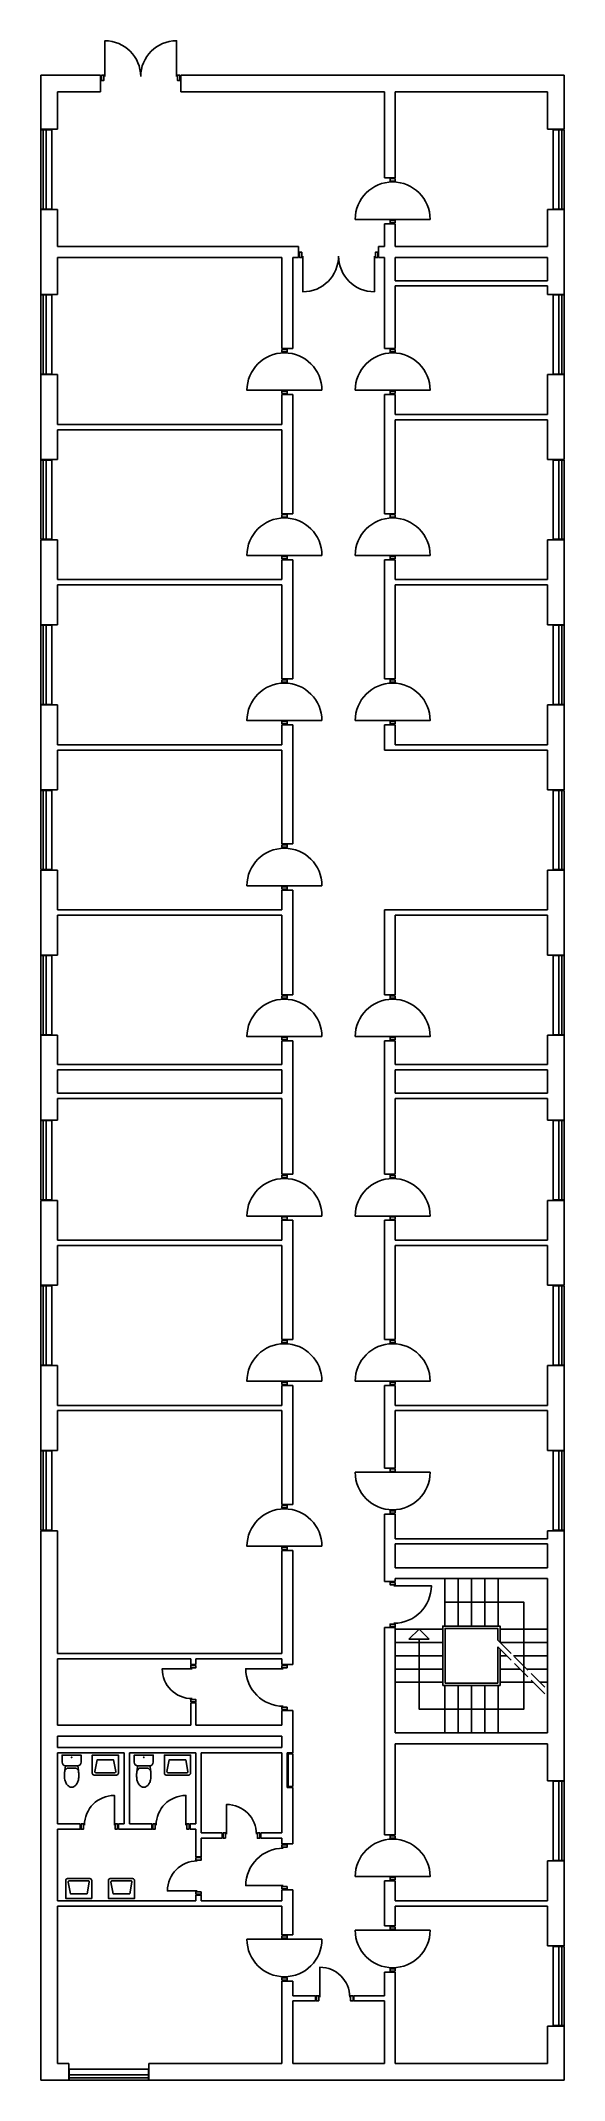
# Model space of a CAD drawing. Header units: millimetres. Extents: x -138862307 to -138851277, y 257723437 to 257766412.
import ezdxf

# ---------------------------------------------------------------- set-up
doc = ezdxf.new("R2010")
doc.units = ezdxf.units.MM
doc.header["$LTSCALE"] = 100
doc.linetypes.add('HIDDEN', pattern=[5, 4, -1])
for name, color, linetype in [('A21----', 7, 'Continuous'), ('A22--U-', 3, 'Continuous'), ('A24----', 1, 'Continuous'), ('A314-S-', 8, 'Continuous'), ('A321---', 1, 'Continuous'), ('A59----', 2, 'Continuous'), ('A89--Y-', 12, 'Continuous')]:
    doc.layers.add(name, color=color, linetype=linetype)

# ---------------------------------------------------------------- blocks, each defined once
blk = doc.blocks.new('V169')
for p, q in [((-10, 110), (-1680, 110)), ((-10, 50), (-1680, 50))]:
    blk.add_line(p, q)
blk.add_lwpolyline([(-9.999999999992724, 7.276e-12), (-10, 230), (-1680, 230), (-1680, -7.276e-12)], close=True)
blk = doc.blocks.new('D97H')
for points in [[(-950, 110), (-900, 110), (-900, 0), (-950, 0)], [(-20, 0), (-20, 110), (-70, 110), (-70, 0)]]:
    blk.add_lwpolyline(points, close=True)
blk.add_lwpolyline([(-90, 30), (-90, -760, -0.4142135623730951), (-880, 30)], format="xyb")
blk = doc.blocks.new('D81H')
for points in [[(-790, 0.0424046834014007), (-740, 0.0424046834014007), (-740, 110.0424046834014), (-790, 110.0424046834014)], [(-70, 110.0424046834014), (-20, 110.0424046834014), (-20, 0.0424046834014007), (-70, 0.0424046834014007)]]:
    blk.add_lwpolyline(points, close=True)
blk.add_lwpolyline([(-90, 28.39798818088457), (-90, -601.6020118191154, -0.4142135623730951), (-720, 28.39798818088457)], format="xyb")
blk = doc.blocks.new('D81V')
for points in [[(20, 110.0424046833941), (20, 0.0424046833941247), (70, 0.0424046833941247), (70, 110.0424046833941)], [(790, 0.0424046833941247), (740, 0.0424046833941247), (740, 110.0424046833941), (790, 110.0424046833941)]]:
    blk.add_lwpolyline(points, close=True)
blk.add_lwpolyline([(90, 28.39798818089184), (90, -601.6020118191082, 0.4142135623730951), (720, 28.39798818089184, 0.4142135623730951)], format="xyb")
blk = doc.blocks.new('D97V')
for points in [[(20, 0), (20, 110), (70, 110), (70, 0)], [(950, 0), (950, 110), (900, 110), (900, 0)]]:
    blk.add_lwpolyline(points, close=True)
blk.add_lwpolyline([(90, 30), (90, -760, 0.4142135623730951), (880, 30, 0.4142135623730951)], format="xyb")
blk = doc.blocks.new('D169D')
for points in [[(20, 110), (70, 110), (70, 0), (20, 0)], [(1670, 0), (1670, 110), (1620, 110), (1620, 0)]]:
    blk.add_lwpolyline(points, close=True)
for points in [[(844.9999999999982, 30, -0.4142135623730951), (89.99999999999454, -725.0000000000036), (89.99999999999454, 30)], [(844.9999999999964, 30, 0.4142135623730951), (1600, -725.0000000000036), (1600, 30)]]:
    blk.add_lwpolyline(points, format="xyb")
blk = doc.blocks.new('TOI')
blk.add_lwpolyline([(-200, -200, 0.4142135623730951), (-125, -275), (125, -275, 0.4142135623730951), (200, -200), (200, -50), (-200, -50)], format="xyb", close=True)
blk.add_lwpolyline([(-132.2446960051893, -274.6492758400746), (-141.9837119652075, -375.0000000091859, 0.0557223020200318), (-149.9999999974971, -446.7073538793193), (-150, -500, 0.067325895239371), (-137.8636622487393, -589.7227315415512, 0.0797058162322264), (-106.0660171779746, -659.4284078790515, 0.1071248465941432), (-53.87955436162883, -710.0635837497539, 0.1401255773500056), (0, -725.4658166501031, 0.1401255773500056), (53.87955436162883, -710.0635837497539, 0.107124846594143), (106.0660171779746, -659.4284078790515, 0.0797058162323701), (137.8636622487684, -589.7227315414348, 0.0673258952392976), (150, -500), (150, -446.7073538793193, 0.0557223020191417), (141.9837119679651, -375.00000001031), (132.2446959978188, -274.6492758227178)], format="xyb")
blk.add_lwpolyline([(141.9837119581352, -375), (94.29769421648234, -325), (-94.29769421202946, -325), (-141.9837119589502, -375)])
at = {"const_width": 19.75}
blk.add_lwpolyline([(-10.125, -96.95899457277847, 1), (10.125, -96.95899457277847, 1)], format="xyb", close=True, dxfattribs=at)
blk = doc.blocks.new('HV')
for points in [[(-235, -470, -0.4142135623730951), (-275, -430), (-275, -50), (275, -50), (275, -430, -0.4142135623730951), (235, -470)], [(-200.9562515292782, -420, -0.4689210488120354), (-220.6218916289799, -396.3582147963461), (-175, -150), (175, -150), (220.6218916289799, -396.3582147963461, -0.4689210488120356), (200.9562515292782, -420)]]:
    blk.add_lwpolyline(points, format="xyb", close=True)
blk = doc.blocks.new('PIL')
for p, q in [((0, 0), (-212.1320343559637, -212.1320343559637)), ((0, 7.276e-12), (212.1320343559637, -212.1320343559564)), ((-212.1320343559637, -212.1320343559637), (212.1320343559746, -212.1320343559637))]:
    blk.add_line(p, q)
blk = doc.blocks.new('D97HV')
blk.add_lwpolyline([(-90, 845.0000000000146), (-90, -734.9999999999854, -1), (-90, 845.0000000000146, -0.4142135623730951)], format="xyb")
for points in [[(-950.0000000000073, 1.45519e-11), (-950.0000000000073, 110.0000000000146), (-900.0000000000073, 110.0000000000146), (-900.0000000000073, 1.45519e-11)], [(-20.00000000000728, 1.45519e-11), (-20.00000000000728, 110.0000000000146), (-70.00000000000728, 110.0000000000146), (-70.00000000000728, 1.45519e-11)]]:
    blk.add_lwpolyline(points, close=True)
blk = doc.blocks.new('D97VH')
blk.add_lwpolyline([(90.00000000000182, 845.0000000000036), (90.00000000000182, -734.9999999999964, 1), (90.00000000000182, 845.0000000000036, 0.4142135623730951)], format="xyb")
for points in [[(20.00000000000182, 3.638e-12), (20.00000000000182, 110.0000000000036), (70.00000000000182, 110.0000000000036), (70.00000000000182, 3.638e-12)], [(950.0000000000018, 3.638e-12), (950.0000000000018, 110.0000000000036), (900.0000000000018, 110.0000000000036), (900.0000000000018, 3.638e-12)]]:
    blk.add_lwpolyline(points, close=True)

msp = doc.modelspace()

# ---------------------------------------------------------------- linework, layer by layer
at = {"layer": 'A21----'}
for p, q in [((-138862307.2756885, 257765686.7721266), (-138861047.2756885, 257765686.7721266)), ((-138862307.2756885, 257764546.7721266), (-138862307.2756885, 257765686.7721266)), ((-138861047.2756885, 257765686.7721266), (-138861047.2756885, 257765336.7721266)), ((-138859357.2756885, 257765686.7721266), (-138851277.2756885, 257765686.7721266)), ((-138859357.2756885, 257765686.7721266), (-138859357.2756885, 257765336.7721266)), ((-138851277.2756885, 257764546.7721266), (-138851277.2756885, 257765686.7721266)), ((-138861957.2756885, 257765336.7721266), (-138861047.2756885, 257765336.7721266)), ((-138861957.2756885, 257765336.7721266), (-138861957.2756885, 257764546.7721266)), ((-138859357.2756885, 257765336.7721266), (-138855067.2756885, 257765336.7721266)), ((-138854837.2756885, 257765336.7721266), (-138851627.2756885, 257765336.7721266)), ((-138851627.2756885, 257765336.7721266), (-138851627.2756885, 257764546.7721266)), ((-138861957.2756885, 257764546.7721266), (-138862307.2756885, 257764546.7721266)), ((-138851627.2756885, 257764546.7721266), (-138851277.2756885, 257764546.7721266)), ((-138861957.2756885, 257762856.7721266), (-138862307.2756885, 257762856.7721266)), ((-138862307.2756885, 257762856.7721266), (-138861957.2756885, 257762856.7721266)), ((-138862307.2756885, 257761066.7721266), (-138862307.2756885, 257762856.7721266)), ((-138861957.2756885, 257762856.7721266), (-138861957.2756885, 257762076.7721266)), ((-138851627.2756885, 257762856.7721266), (-138851277.2756885, 257762856.7721266)), ((-138851277.2756885, 257762856.7721266), (-138851627.2756885, 257762856.7721266)), ((-138851627.2756885, 257762856.7721266), (-138851627.2756885, 257762076.7721266)), ((-138851277.2756885, 257761066.7721266), (-138851277.2756885, 257762856.7721266)), ((-138861957.2756885, 257761846.7721266), (-138861957.2756885, 257761066.7721266)), ((-138851627.2756885, 257761846.7721266), (-138851627.2756885, 257761356.7721266)), ((-138861957.2756885, 257761066.7721266), (-138862307.2756885, 257761066.7721266)), ((-138851627.2756885, 257761246.7721266), (-138851627.2756885, 257761066.7721266)), ((-138851627.2756885, 257761066.7721266), (-138851277.2756885, 257761066.7721266)), ((-138862307.2756885, 257757586.7721266), (-138862307.2756885, 257759376.7721266)), ((-138862307.2756885, 257759376.7721266), (-138861957.2756885, 257759376.7721266)), ((-138861957.2756885, 257759376.7721266), (-138862307.2756885, 257759376.7721266)), ((-138861957.2756885, 257759376.7721266), (-138861957.2756885, 257758326.7721266)), ((-138851627.2756885, 257759376.7721266), (-138851627.2756885, 257758536.7721266)), ((-138851277.2756885, 257759376.7721266), (-138851627.2756885, 257759376.7721266)), ((-138851627.2756885, 257759376.7721266), (-138851277.2756885, 257759376.7721266)), ((-138851277.2756885, 257757586.7721266), (-138851277.2756885, 257759376.7721266)), ((-138861957.2756885, 257758216.7721266), (-138861957.2756885, 257757586.7721266)), ((-138851627.2756885, 257758426.7721266), (-138851627.2756885, 257757586.7721266)), ((-138861957.2756885, 257757586.7721266), (-138862307.2756885, 257757586.7721266)), ((-138851627.2756885, 257757586.7721266), (-138851277.2756885, 257757586.7721266)), ((-138862307.2756885, 257754106.7721266), (-138862307.2756885, 257755896.7721266)), ((-138862307.2756885, 257755896.7721266), (-138861957.2756885, 257755896.7721266)), ((-138861957.2756885, 257755896.7721266), (-138862307.2756885, 257755896.7721266)), ((-138861957.2756885, 257755896.7721266), (-138861957.2756885, 257755056.7721266)), ((-138851627.2756885, 257755896.7721266), (-138851627.2756885, 257755056.7721266)), ((-138851277.2756885, 257755896.7721266), (-138851627.2756885, 257755896.7721266)), ((-138851627.2756885, 257755896.7721266), (-138851277.2756885, 257755896.7721266)), ((-138851277.2756885, 257754106.7721266), (-138851277.2756885, 257755896.7721266)), ((-138861957.2756885, 257754946.7721266), (-138861957.2756885, 257754106.7721266)), ((-138851627.2756885, 257754946.7721266), (-138851627.2756885, 257754106.7721266)), ((-138861957.2756885, 257754106.7721266), (-138862307.2756885, 257754106.7721266)), ((-138851627.2756885, 257754106.7721266), (-138851277.2756885, 257754106.7721266)), ((-138862307.2756885, 257750626.7721266), (-138862307.2756885, 257752416.7721266)), ((-138862307.2756885, 257752416.7721266), (-138861957.2756885, 257752416.7721266)), ((-138861957.2756885, 257752416.7721266), (-138862307.2756885, 257752416.7721266)), ((-138861957.2756885, 257752416.7721266), (-138861957.2756885, 257751576.7721266)), ((-138851627.2756885, 257752416.7721266), (-138851627.2756885, 257751576.7721266)), ((-138851277.2756885, 257752416.7721266), (-138851627.2756885, 257752416.7721266)), ((-138851627.2756885, 257752416.7721266), (-138851277.2756885, 257752416.7721266)), ((-138851277.2756885, 257750626.7721266), (-138851277.2756885, 257752416.7721266)), ((-138861957.2756885, 257751466.7721266), (-138861957.2756885, 257750626.7721266)), ((-138851627.2756885, 257751466.7721266), (-138851627.2756885, 257750626.7721266)), ((-138861957.2756885, 257750626.7721266), (-138862307.2756885, 257750626.7721266)), ((-138851627.2756885, 257750626.7721266), (-138851277.2756885, 257750626.7721266)), ((-138862307.2756885, 257747146.7721266), (-138862307.2756885, 257748936.7721266)), ((-138862307.2756885, 257748936.7721266), (-138861957.2756885, 257748936.7721266)), ((-138861957.2756885, 257748936.7721266), (-138862307.2756885, 257748936.7721266)), ((-138861957.2756885, 257748936.7721266), (-138861957.2756885, 257748096.7721266)), ((-138851627.2756885, 257748936.7721266), (-138851627.2756885, 257748096.7721266)), ((-138851277.2756885, 257748936.7721266), (-138851627.2756885, 257748936.7721266)), ((-138851627.2756885, 257748936.7721266), (-138851277.2756885, 257748936.7721266)), ((-138851277.2756885, 257747146.7721266), (-138851277.2756885, 257748936.7721266)), ((-138861957.2756885, 257747986.7721266), (-138861957.2756885, 257747146.7721266)), ((-138851627.2756885, 257747986.7721266), (-138851627.2756885, 257747146.7721266)), ((-138861957.2756885, 257747146.7721266), (-138862307.2756885, 257747146.7721266)), ((-138851627.2756885, 257747146.7721266), (-138851277.2756885, 257747146.7721266)), ((-138861957.2756885, 257745456.7721266), (-138862307.2756885, 257745456.7721266)), ((-138862307.2756885, 257745456.7721266), (-138861957.2756885, 257745456.7721266)), ((-138862307.2756885, 257743666.7721266), (-138862307.2756885, 257745456.7721266)), ((-138861957.2756885, 257745456.7721266), (-138861957.2756885, 257744836.7721266)), ((-138851627.2756885, 257745456.7721266), (-138851277.2756885, 257745456.7721266)), ((-138851277.2756885, 257745456.7721266), (-138851627.2756885, 257745456.7721266)), ((-138851627.2756885, 257745456.7721266), (-138851627.2756885, 257744836.7721266)), ((-138851277.2756885, 257743666.7721266), (-138851277.2756885, 257745456.7721266)), ((-138861957.2756885, 257744726.7721266), (-138861957.2756885, 257744236.7721266)), ((-138851627.2756885, 257744726.7721266), (-138851627.2756885, 257744236.7721266)), ((-138861957.2756885, 257744126.7721266), (-138861957.2756885, 257743666.7721266)), ((-138851627.2756885, 257744126.7721266), (-138851627.2756885, 257743666.7721266)), ((-138861957.2756885, 257743666.7721266), (-138862307.2756885, 257743666.7721266)), ((-138851627.2756885, 257743666.7721266), (-138851277.2756885, 257743666.7721266)), ((-138862307.2756885, 257740186.7721266), (-138862307.2756885, 257741976.7721266)), ((-138862307.2756885, 257741976.7721266), (-138861957.2756885, 257741976.7721266)), ((-138861957.2756885, 257741976.7721266), (-138862307.2756885, 257741976.7721266)), ((-138861957.2756885, 257741976.7721266), (-138861957.2756885, 257741136.7721266)), ((-138851627.2756885, 257741976.7721266), (-138851277.2756885, 257741976.7721266)), ((-138851277.2756885, 257741976.7721266), (-138851627.2756885, 257741976.7721266)), ((-138851627.2756885, 257741976.7721266), (-138851627.2756885, 257741136.7721266)), ((-138851277.2756885, 257740186.7721266), (-138851277.2756885, 257741976.7721266)), ((-138861957.2756885, 257741026.7721266), (-138861957.2756885, 257740186.7721266)), ((-138851627.2756885, 257741026.7721266), (-138851627.2756885, 257740186.7721266)), ((-138861957.2756885, 257740186.7721266), (-138862307.2756885, 257740186.7721266)), ((-138851627.2756885, 257740186.7721266), (-138851277.2756885, 257740186.7721266)), ((-138861957.2756885, 257738496.7721266), (-138862307.2756885, 257738496.7721266)), ((-138862307.2756885, 257738496.7721266), (-138861957.2756885, 257738496.7721266)), ((-138862307.2756885, 257736706.7721266), (-138862307.2756885, 257738496.7721266)), ((-138861957.2756885, 257738496.7721266), (-138861957.2756885, 257737656.7721266)), ((-138851627.2756885, 257738496.7721266), (-138851627.2756885, 257737656.7721266)), ((-138851277.2756885, 257738496.7721266), (-138851627.2756885, 257738496.7721266)), ((-138851627.2756885, 257738496.7721266), (-138851277.2756885, 257738496.7721266)), ((-138851277.2756885, 257736706.7721266), (-138851277.2756885, 257738496.7721266)), ((-138861957.2756885, 257737546.7721266), (-138861957.2756885, 257736706.7721266)), ((-138851627.2756885, 257737546.7721266), (-138851627.2756885, 257736706.7721266)), ((-138861957.2756885, 257736706.7721266), (-138862307.2756885, 257736706.7721266)), ((-138851627.2756885, 257736706.7721266), (-138851277.2756885, 257736706.7721266)), ((-138862307.2756885, 257723436.7721266), (-138862307.2756885, 257735016.7721266)), ((-138861957.2756885, 257735016.7721266), (-138862307.2756885, 257735016.7721266)), ((-138861957.2756885, 257735016.7721266), (-138861957.2756885, 257732426.7721266)), ((-138851627.2756885, 257735016.7721266), (-138851277.2756885, 257735016.7721266)), ((-138851627.2756885, 257735016.7721266), (-138851627.2756885, 257734846.7721266)), ((-138851277.2756885, 257729746.7721266), (-138851277.2756885, 257735016.7721266)), ((-138851627.2756885, 257734736.7721266), (-138851627.2756885, 257734236.7721266)), ((-138851627.2756885, 257734006.7721266), (-138851627.2756885, 257730756.7721266)), ((-138861957.2756885, 257732316.7721266), (-138861957.2756885, 257730916.7721266)), ((-138861957.2756885, 257730686.7721266), (-138861957.2756885, 257730446.7721266)), ((-138861957.2756885, 257730336.7721266), (-138861957.2756885, 257728836.7721266)), ((-138851627.2756885, 257730526.7721266), (-138851627.2756885, 257729746.7721266)), ((-138851627.2756885, 257729746.7721266), (-138851277.2756885, 257729746.7721266)), ((-138861957.2756885, 257728836.7721266), (-138861477.2756885, 257728836.7721266)), ((-138861477.2756885, 257728726.7721266), (-138861477.2756885, 257728836.7721266)), ((-138861957.2756885, 257728726.7721266), (-138861957.2756885, 257727216.7721266)), ((-138861957.2756885, 257728726.7721266), (-138861477.2756885, 257728726.7721266)), ((-138851627.2756885, 257728056.7721266), (-138851627.2756885, 257727216.7721266)), ((-138851277.2756885, 257728056.7721266), (-138851627.2756885, 257728056.7721266)), ((-138851277.2756885, 257726266.7721266), (-138851277.2756885, 257728056.7721266)), ((-138861957.2756885, 257727106.7721266), (-138861957.2756885, 257723786.7721266)), ((-138851627.2756885, 257727106.7721266), (-138851627.2756885, 257726266.7721266)), ((-138851627.2756885, 257726266.7721266), (-138851277.2756885, 257726266.7721266)), ((-138851627.2756885, 257724576.7721266), (-138851277.2756885, 257724576.7721266)), ((-138851627.2756885, 257723786.7721266), (-138851627.2756885, 257724576.7721266)), ((-138851277.2756885, 257724576.7721266), (-138851277.2756885, 257723436.7721266)), ((-138861957.2756885, 257723786.7721266), (-138861717.2756885, 257723786.7721266)), ((-138861717.2756885, 257723436.7721266), (-138861717.2756885, 257723786.7721266)), ((-138860027.2756885, 257723786.7721266), (-138857227.2756885, 257723786.7721266)), ((-138860027.2756885, 257723436.7721266), (-138860027.2756885, 257723786.7721266)), ((-138855067.2756885, 257723786.7721266), (-138856997.2756885, 257723786.7721266)), ((-138851627.2756885, 257723786.7721266), (-138854837.2756885, 257723786.7721266)), ((-138861717.2756885, 257723436.7721266), (-138862307.2756885, 257723436.7721266)), ((-138851277.2756885, 257723436.7721266), (-138860027.2756885, 257723436.7721266))]:
    msp.add_line(p, q, dxfattribs=at)
at = {"layer": 'A22--U-'}
for p, q in [((-138855067.2756885, 257765336.7721266), (-138855067.2756885, 257763526.7721266)), ((-138854837.2756885, 257765336.7721266), (-138854837.2756885, 257763526.7721266)), ((-138855067.2756885, 257763526.7721266), (-138854837.2756885, 257763526.7721266)), ((-138855067.2756885, 257762556.7721266), (-138854837.2756885, 257762556.7721266)), ((-138855067.2756885, 257762556.7721266), (-138855067.2756885, 257762076.7721266)), ((-138854837.2756885, 257762556.7721266), (-138854837.2756885, 257762076.7721266)), ((-138861957.2756885, 257762076.7721266), (-138856877.2756885, 257762076.7721266)), ((-138856877.2756885, 257762076.7721266), (-138856877.2756885, 257761846.7721266)), ((-138855187.2756885, 257762076.7721266), (-138855067.2756885, 257762076.7721266)), ((-138855187.2756885, 257762076.7721266), (-138855187.2756885, 257761846.7721266)), ((-138854837.2756885, 257762076.7721266), (-138851627.2756885, 257762076.7721266)), ((-138861957.2756885, 257761846.7721266), (-138857227.2756885, 257761846.7721266)), ((-138857227.2756885, 257759926.7721266), (-138857227.2756885, 257761846.7721266)), ((-138856997.2756885, 257759926.7721266), (-138856997.2756885, 257761846.7721266)), ((-138856997.2756885, 257761846.7721266), (-138856877.2756885, 257761846.7721266)), ((-138855187.2756885, 257761846.7721266), (-138855067.2756885, 257761846.7721266)), ((-138855067.2756885, 257759926.7721266), (-138855067.2756885, 257761846.7721266)), ((-138854837.2756885, 257761356.7721266), (-138854837.2756885, 257761846.7721266)), ((-138854837.2756885, 257761846.7721266), (-138851627.2756885, 257761846.7721266)), ((-138854837.2756885, 257761356.7721266), (-138851627.2756885, 257761356.7721266)), ((-138854837.2756885, 257759926.7721266), (-138854837.2756885, 257761246.7721266)), ((-138854837.2756885, 257761246.7721266), (-138851627.2756885, 257761246.7721266)), ((-138857227.2756885, 257759926.7721266), (-138856997.2756885, 257759926.7721266)), ((-138854837.2756885, 257759926.7721266), (-138855067.2756885, 257759926.7721266)), ((-138857227.2756885, 257758956.7721266), (-138856997.2756885, 257758956.7721266)), ((-138857227.2756885, 257758326.7721266), (-138857227.2756885, 257758956.7721266)), ((-138856997.2756885, 257756446.7721266), (-138856997.2756885, 257758956.7721266)), ((-138854837.2756885, 257758956.7721266), (-138855067.2756885, 257758956.7721266)), ((-138855067.2756885, 257756446.7721266), (-138855067.2756885, 257758956.7721266)), ((-138854837.2756885, 257758536.7721266), (-138854837.2756885, 257758956.7721266)), ((-138854837.2756885, 257758536.7721266), (-138851627.2756885, 257758536.7721266)), ((-138857227.2756885, 257758326.7721266), (-138861957.2756885, 257758326.7721266)), ((-138857227.2756885, 257758216.7721266), (-138861957.2756885, 257758216.7721266)), ((-138857227.2756885, 257756446.7721266), (-138857227.2756885, 257758216.7721266)), ((-138854837.2756885, 257756446.7721266), (-138854837.2756885, 257758426.7721266)), ((-138854837.2756885, 257758426.7721266), (-138851627.2756885, 257758426.7721266)), ((-138857227.2756885, 257756446.7721266), (-138856997.2756885, 257756446.7721266)), ((-138854837.2756885, 257756446.7721266), (-138855067.2756885, 257756446.7721266)), ((-138857227.2756885, 257755476.7721266), (-138856997.2756885, 257755476.7721266)), ((-138857227.2756885, 257755056.7721266), (-138857227.2756885, 257755476.7721266)), ((-138856997.2756885, 257752966.7721266), (-138856997.2756885, 257755476.7721266)), ((-138854837.2756885, 257755476.7721266), (-138855067.2756885, 257755476.7721266)), ((-138855067.2756885, 257752966.7721266), (-138855067.2756885, 257755476.7721266)), ((-138854837.2756885, 257755056.7721266), (-138854837.2756885, 257755476.7721266)), ((-138857227.2756885, 257755056.7721266), (-138861957.2756885, 257755056.7721266)), ((-138854837.2756885, 257755056.7721266), (-138851627.2756885, 257755056.7721266)), ((-138857227.2756885, 257754946.7721266), (-138861957.2756885, 257754946.7721266)), ((-138857227.2756885, 257752966.7721266), (-138857227.2756885, 257754946.7721266)), ((-138854837.2756885, 257752966.7721266), (-138854837.2756885, 257754946.7721266)), ((-138854837.2756885, 257754946.7721266), (-138851627.2756885, 257754946.7721266)), ((-138857227.2756885, 257752966.7721266), (-138856997.2756885, 257752966.7721266)), ((-138854837.2756885, 257752966.7721266), (-138855067.2756885, 257752966.7721266)), ((-138857227.2756885, 257751996.7721266), (-138856997.2756885, 257751996.7721266)), ((-138857227.2756885, 257751576.7721266), (-138857227.2756885, 257751996.7721266)), ((-138856997.2756885, 257749486.7721266), (-138856997.2756885, 257751996.7721266)), ((-138854837.2756885, 257751996.7721266), (-138855067.2756885, 257751996.7721266)), ((-138855067.2756885, 257751466.7721266), (-138855067.2756885, 257751996.7721266)), ((-138854837.2756885, 257751576.7721266), (-138854837.2756885, 257751996.7721266)), ((-138857227.2756885, 257751576.7721266), (-138861957.2756885, 257751576.7721266)), ((-138857227.2756885, 257751466.7721266), (-138861957.2756885, 257751466.7721266)), ((-138857227.2756885, 257749486.7721266), (-138857227.2756885, 257751466.7721266)), ((-138855067.2756885, 257751466.7721266), (-138851627.2756885, 257751466.7721266)), ((-138854837.2756885, 257751576.7721266), (-138851627.2756885, 257751576.7721266)), ((-138857227.2756885, 257749486.7721266), (-138856997.2756885, 257749486.7721266)), ((-138857227.2756885, 257748516.7721266), (-138856997.2756885, 257748516.7721266)), ((-138857227.2756885, 257748096.7721266), (-138857227.2756885, 257748516.7721266)), ((-138856997.2756885, 257746306.7721266), (-138856997.2756885, 257748516.7721266)), ((-138857227.2756885, 257748096.7721266), (-138861957.2756885, 257748096.7721266)), ((-138857227.2756885, 257747986.7721266), (-138861957.2756885, 257747986.7721266)), ((-138857227.2756885, 257746306.7721266), (-138857227.2756885, 257747986.7721266)), ((-138855067.2756885, 257746306.7721266), (-138855067.2756885, 257748096.7721266)), ((-138855067.2756885, 257748096.7721266), (-138851627.2756885, 257748096.7721266)), ((-138854837.2756885, 257746306.7721266), (-138854837.2756885, 257747986.7721266)), ((-138854837.2756885, 257747986.7721266), (-138851627.2756885, 257747986.7721266)), ((-138857227.2756885, 257746306.7721266), (-138856997.2756885, 257746306.7721266)), ((-138854837.2756885, 257746306.7721266), (-138855067.2756885, 257746306.7721266)), ((-138857227.2756885, 257744836.7721266), (-138857227.2756885, 257745336.7721266)), ((-138857227.2756885, 257745336.7721266), (-138856997.2756885, 257745336.7721266)), ((-138856997.2756885, 257742526.7721266), (-138856997.2756885, 257745336.7721266)), ((-138854837.2756885, 257745336.7721266), (-138855067.2756885, 257745336.7721266)), ((-138855067.2756885, 257742526.7721266), (-138855067.2756885, 257745336.7721266)), ((-138854837.2756885, 257744836.7721266), (-138854837.2756885, 257745336.7721266)), ((-138857227.2756885, 257744836.7721266), (-138861957.2756885, 257744836.7721266)), ((-138857227.2756885, 257744726.7721266), (-138861957.2756885, 257744726.7721266)), ((-138857227.2756885, 257744236.7721266), (-138857227.2756885, 257744726.7721266)), ((-138854837.2756885, 257744836.7721266), (-138851627.2756885, 257744836.7721266)), ((-138854837.2756885, 257744236.7721266), (-138854837.2756885, 257744726.7721266)), ((-138854837.2756885, 257744726.7721266), (-138851627.2756885, 257744726.7721266)), ((-138857227.2756885, 257744236.7721266), (-138861957.2756885, 257744236.7721266)), ((-138857227.2756885, 257744126.7721266), (-138861957.2756885, 257744126.7721266)), ((-138857227.2756885, 257742526.7721266), (-138857227.2756885, 257744126.7721266)), ((-138851627.2756885, 257744236.7721266), (-138854837.2756885, 257744236.7721266)), ((-138854837.2756885, 257742526.7721266), (-138854837.2756885, 257744126.7721266)), ((-138851627.2756885, 257744126.7721266), (-138854837.2756885, 257744126.7721266)), ((-138857227.2756885, 257742526.7721266), (-138856997.2756885, 257742526.7721266)), ((-138854837.2756885, 257742526.7721266), (-138855067.2756885, 257742526.7721266)), ((-138857227.2756885, 257741556.7721266), (-138856997.2756885, 257741556.7721266)), ((-138857227.2756885, 257741136.7721266), (-138857227.2756885, 257741556.7721266)), ((-138856997.2756885, 257739046.7721266), (-138856997.2756885, 257741556.7721266)), ((-138854837.2756885, 257741556.7721266), (-138855067.2756885, 257741556.7721266)), ((-138855067.2756885, 257739046.7721266), (-138855067.2756885, 257741556.7721266)), ((-138854837.2756885, 257741136.7721266), (-138854837.2756885, 257741556.7721266)), ((-138857227.2756885, 257741136.7721266), (-138861957.2756885, 257741136.7721266)), ((-138857227.2756885, 257741026.7721266), (-138861957.2756885, 257741026.7721266)), ((-138857227.2756885, 257739046.7721266), (-138857227.2756885, 257741026.7721266)), ((-138854837.2756885, 257741136.7721266), (-138851627.2756885, 257741136.7721266)), ((-138854837.2756885, 257739046.7721266), (-138854837.2756885, 257741026.7721266)), ((-138854837.2756885, 257741026.7721266), (-138851627.2756885, 257741026.7721266)), ((-138857227.2756885, 257739046.7721266), (-138856997.2756885, 257739046.7721266)), ((-138854837.2756885, 257739046.7721266), (-138855067.2756885, 257739046.7721266)), ((-138857227.2756885, 257737656.7721266), (-138857227.2756885, 257738076.7721266)), ((-138857227.2756885, 257738076.7721266), (-138856997.2756885, 257738076.7721266)), ((-138856997.2756885, 257735566.7721266), (-138856997.2756885, 257738076.7721266)), ((-138855067.2756885, 257738076.7721266), (-138855067.2756885, 257736336.7721266)), ((-138854837.2756885, 257738076.7721266), (-138855067.2756885, 257738076.7721266)), ((-138854837.2756885, 257738076.7721266), (-138854837.2756885, 257737656.7721266)), ((-138857227.2756885, 257737656.7721266), (-138861957.2756885, 257737656.7721266)), ((-138857227.2756885, 257737546.7721266), (-138861957.2756885, 257737546.7721266)), ((-138857227.2756885, 257735566.7721266), (-138857227.2756885, 257737546.7721266)), ((-138854837.2756885, 257737656.7721266), (-138851627.2756885, 257737656.7721266)), ((-138854837.2756885, 257737546.7721266), (-138851627.2756885, 257737546.7721266)), ((-138854837.2756885, 257737546.7721266), (-138854837.2756885, 257736336.7721266)), ((-138854837.2756885, 257736336.7721266), (-138855067.2756885, 257736336.7721266)), ((-138857227.2756885, 257735566.7721266), (-138856997.2756885, 257735566.7721266)), ((-138854837.2756885, 257735366.7721266), (-138855067.2756885, 257735366.7721266)), ((-138855067.2756885, 257735366.7721266), (-138855067.2756885, 257733946.7721266)), ((-138854837.2756885, 257735366.7721266), (-138854837.2756885, 257734846.7721266)), ((-138851627.2756885, 257734846.7721266), (-138854837.2756885, 257734846.7721266)), ((-138857227.2756885, 257732426.7721266), (-138857227.2756885, 257734596.7721266)), ((-138857227.2756885, 257734596.7721266), (-138856997.2756885, 257734596.7721266)), ((-138856997.2756885, 257732196.7721266), (-138856997.2756885, 257734596.7721266)), ((-138854837.2756885, 257734736.7721266), (-138854837.2756885, 257734236.7721266)), ((-138851627.2756885, 257734736.7721266), (-138854837.2756885, 257734736.7721266)), ((-138851627.2756885, 257734236.7721266), (-138854837.2756885, 257734236.7721266)), ((-138854837.2756885, 257733946.7721266), (-138854837.2756885, 257734006.7721266)), ((-138851627.2756885, 257734006.7721266), (-138854837.2756885, 257734006.7721266)), ((-138854837.2756885, 257733946.7721266), (-138855067.2756885, 257733946.7721266)), ((-138855067.2756885, 257728606.7721266), (-138855067.2756885, 257732976.7721266)), ((-138854837.2756885, 257732976.7721266), (-138855067.2756885, 257732976.7721266)), ((-138854837.2756885, 257730756.7721266), (-138854837.2756885, 257732976.7721266)), ((-138857227.2756885, 257732426.7721266), (-138861957.2756885, 257732426.7721266)), ((-138859147.2756885, 257732316.7721266), (-138861957.2756885, 257732316.7721266)), ((-138859147.2756885, 257732196.7721266), (-138859147.2756885, 257732316.7721266)), ((-138859037.2756885, 257732196.7721266), (-138859037.2756885, 257732316.7721266)), ((-138857227.2756885, 257732316.7721266), (-138859037.2756885, 257732316.7721266)), ((-138857227.2756885, 257732196.7721266), (-138857227.2756885, 257732316.7721266)), ((-138859037.2756885, 257732196.7721266), (-138859147.2756885, 257732196.7721266)), ((-138857227.2756885, 257732196.7721266), (-138856997.2756885, 257732196.7721266)), ((-138859037.2756885, 257731386.7721266), (-138859147.2756885, 257731386.7721266)), ((-138859147.2756885, 257730916.7721266), (-138859147.2756885, 257731386.7721266)), ((-138859037.2756885, 257730916.7721266), (-138859037.2756885, 257731386.7721266)), ((-138857227.2756885, 257731226.7721266), (-138856997.2756885, 257731226.7721266)), ((-138857227.2756885, 257730916.7721266), (-138857227.2756885, 257731226.7721266)), ((-138856997.2756885, 257730336.7721266), (-138856997.2756885, 257731226.7721266)), ((-138859147.2756885, 257730916.7721266), (-138861957.2756885, 257730916.7721266)), ((-138857227.2756885, 257730686.7721266), (-138861957.2756885, 257730686.7721266)), ((-138857227.2756885, 257730916.7721266), (-138859037.2756885, 257730916.7721266)), ((-138857227.2756885, 257730446.7721266), (-138857227.2756885, 257730686.7721266)), ((-138851627.2756885, 257730756.7721266), (-138854837.2756885, 257730756.7721266)), ((-138857227.2756885, 257730446.7721266), (-138861957.2756885, 257730446.7721266)), ((-138860547.2756885, 257730336.7721266), (-138861957.2756885, 257730336.7721266)), ((-138860547.2756885, 257728836.7721266), (-138860547.2756885, 257730336.7721266)), ((-138860437.2756885, 257728836.7721266), (-138860437.2756885, 257730336.7721266)), ((-138859037.2756885, 257730336.7721266), (-138860437.2756885, 257730336.7721266)), ((-138859037.2756885, 257728836.7721266), (-138859037.2756885, 257730336.7721266)), ((-138857227.2756885, 257730336.7721266), (-138858927.2756885, 257730336.7721266)), ((-138858927.2756885, 257728646.7721266), (-138858927.2756885, 257730336.7721266)), ((-138857227.2756885, 257728646.7721266), (-138857227.2756885, 257730336.7721266)), ((-138857117.2756885, 257729606.7721266), (-138857117.2756885, 257730336.7721266)), ((-138856997.2756885, 257730336.7721266), (-138857117.2756885, 257730336.7721266)), ((-138854837.2756885, 257728606.7721266), (-138854837.2756885, 257730526.7721266)), ((-138851627.2756885, 257730526.7721266), (-138854837.2756885, 257730526.7721266)), ((-138856997.2756885, 257729606.7721266), (-138857117.2756885, 257729606.7721266)), ((-138856997.2756885, 257728416.7721266), (-138856997.2756885, 257729606.7721266)), ((-138860667.2756885, 257728836.7721266), (-138860547.2756885, 257728836.7721266)), ((-138860667.2756885, 257728726.7721266), (-138860667.2756885, 257728836.7721266)), ((-138860437.2756885, 257728836.7721266), (-138859967.2756885, 257728836.7721266)), ((-138859967.2756885, 257728726.7721266), (-138859967.2756885, 257728836.7721266)), ((-138859157.2756885, 257728836.7721266), (-138859037.2756885, 257728836.7721266)), ((-138859157.2756885, 257728726.7721266), (-138859157.2756885, 257728836.7721266)), ((-138860667.2756885, 257728726.7721266), (-138859967.2756885, 257728726.7721266)), ((-138859157.2756885, 257728726.7721266), (-138859037.2756885, 257728726.7721266)), ((-138859037.2756885, 257728146.7721266), (-138859037.2756885, 257728726.7721266)), ((-138858482.2756885, 257728646.7721266), (-138858927.2756885, 257728646.7721266)), ((-138858482.2756885, 257728536.7721266), (-138858927.2756885, 257728536.7721266)), ((-138858927.2756885, 257728146.7721266), (-138858927.2756885, 257728536.7721266)), ((-138858482.2756885, 257728536.7721266), (-138858482.2756885, 257728646.7721266)), ((-138857672.2756885, 257728536.7721266), (-138857672.2756885, 257728646.7721266)), ((-138857227.2756885, 257728646.7721266), (-138857672.2756885, 257728646.7721266)), ((-138857227.2756885, 257728536.7721266), (-138857672.2756885, 257728536.7721266)), ((-138857227.2756885, 257728416.7721266), (-138857227.2756885, 257728536.7721266)), ((-138856997.2756885, 257728416.7721266), (-138857227.2756885, 257728416.7721266)), ((-138854837.2756885, 257728606.7721266), (-138855067.2756885, 257728606.7721266)), ((-138859037.2756885, 257728146.7721266), (-138858927.2756885, 257728146.7721266)), ((-138855067.2756885, 257726686.7721266), (-138855067.2756885, 257727636.7721266)), ((-138854837.2756885, 257727636.7721266), (-138855067.2756885, 257727636.7721266)), ((-138854837.2756885, 257727216.7721266), (-138854837.2756885, 257727636.7721266)), ((-138861957.2756885, 257727216.7721266), (-138859037.2756885, 257727216.7721266)), ((-138861957.2756885, 257727106.7721266), (-138857227.2756885, 257727106.7721266)), ((-138859037.2756885, 257727336.7721266), (-138858927.2756885, 257727336.7721266)), ((-138859037.2756885, 257727216.7721266), (-138859037.2756885, 257727336.7721266)), ((-138858927.2756885, 257727216.7721266), (-138858927.2756885, 257727336.7721266)), ((-138858927.2756885, 257727216.7721266), (-138857227.2756885, 257727216.7721266)), ((-138856997.2756885, 257727446.7721266), (-138857227.2756885, 257727446.7721266)), ((-138857227.2756885, 257727216.7721266), (-138857227.2756885, 257727446.7721266)), ((-138857227.2756885, 257726496.7721266), (-138857227.2756885, 257727106.7721266)), ((-138856997.2756885, 257726496.7721266), (-138856997.2756885, 257727446.7721266)), ((-138851627.2756885, 257727216.7721266), (-138854837.2756885, 257727216.7721266)), ((-138854837.2756885, 257726686.7721266), (-138854837.2756885, 257727106.7721266)), ((-138851627.2756885, 257727106.7721266), (-138854837.2756885, 257727106.7721266)), ((-138854837.2756885, 257726686.7721266), (-138855067.2756885, 257726686.7721266)), ((-138856997.2756885, 257726496.7721266), (-138857227.2756885, 257726496.7721266)), ((-138856997.2756885, 257725526.7721266), (-138857227.2756885, 257725526.7721266)), ((-138857227.2756885, 257723786.7721266), (-138857227.2756885, 257725526.7721266)), ((-138856997.2756885, 257725216.7721266), (-138856997.2756885, 257725526.7721266)), ((-138854837.2756885, 257725716.7721266), (-138855067.2756885, 257725716.7721266)), ((-138855067.2756885, 257725216.7721266), (-138855067.2756885, 257725716.7721266)), ((-138854837.2756885, 257723786.7721266), (-138854837.2756885, 257725716.7721266)), ((-138856517.2756885, 257725216.7721266), (-138856997.2756885, 257725216.7721266)), ((-138856997.2756885, 257723786.7721266), (-138856997.2756885, 257725106.7721266)), ((-138856517.2756885, 257725106.7721266), (-138856997.2756885, 257725106.7721266)), ((-138856517.2756885, 257725106.7721266), (-138856517.2756885, 257725216.7721266)), ((-138855067.2756885, 257725216.7721266), (-138855707.2756885, 257725216.7721266)), ((-138855707.2756885, 257725106.7721266), (-138855707.2756885, 257725216.7721266)), ((-138855067.2756885, 257725106.7721266), (-138855707.2756885, 257725106.7721266)), ((-138855067.2756885, 257723786.7721266), (-138855067.2756885, 257725106.7721266))]:
    msp.add_line(p, q, dxfattribs=at)
at = {"layer": 'A24----'}
for p, q in [((-138853792.2756885, 257733006.7721266), (-138853792.2756885, 257734006.7721266)), ((-138853512.2756885, 257733006.7721266), (-138853512.2756885, 257734006.7721266)), ((-138853232.2756885, 257733006.7721266), (-138853232.2756885, 257734006.7721266)), ((-138852952.2756885, 257733006.7721266), (-138852952.2756885, 257734006.7721266)), ((-138852672.2756885, 257733006.7721266), (-138852672.2756885, 257734006.7721266)), ((-138853837.2756885, 257732941.7721266), (-138854837.2756885, 257732941.7721266)), ((-138852627.2756885, 257732941.7721266), (-138851627.2756885, 257732941.7721266)), ((-138853837.2756885, 257732661.7721266), (-138854837.2756885, 257732661.7721266)), ((-138853837.2756885, 257732381.7721266), (-138854837.2756885, 257732381.7721266)), ((-138852627.2756885, 257732661.7721266), (-138851627.2756885, 257732661.7721266)), ((-138852627.2756885, 257732381.7721266), (-138852488.6970447, 257732381.7721266)), ((-138852347.2756885, 257732381.7721266), (-138851627.2756885, 257732381.7721266)), ((-138853837.2756885, 257732101.7721266), (-138854837.2756885, 257732101.7721266)), ((-138853837.2756885, 257731821.7721266), (-138854837.2756885, 257731821.7721266)), ((-138852627.2756885, 257732101.7721266), (-138852208.6970447, 257732101.7721266)), ((-138852627.2756885, 257731821.7721266), (-138851928.6970447, 257731821.7721266)), ((-138852067.2756885, 257732101.7721266), (-138851627.2756885, 257732101.7721266)), ((-138851787.2756885, 257731821.7721266), (-138851627.2756885, 257731821.7721266)), ((-138853792.2756885, 257731756.7721266), (-138853792.2756885, 257730756.7721266)), ((-138853512.2756885, 257731756.7721266), (-138853512.2756885, 257730756.7721266)), ((-138853232.2756885, 257731756.7721266), (-138853232.2756885, 257730756.7721266)), ((-138852952.2756885, 257731756.7721266), (-138852952.2756885, 257730756.7721266)), ((-138852672.2756885, 257731756.7721266), (-138852672.2756885, 257730756.7721266))]:
    msp.add_line(p, q, dxfattribs=at)
at = {"layer": 'A24----', "linetype": 'HIDDEN'}
for p, q in [((-138852677.2756885, 257732711.7721266), (-138851627.2756885, 257731661.7721266)), ((-138852677.2756885, 257732570.3507704), (-138851627.2756885, 257731520.3507704))]:
    msp.add_line(p, q, dxfattribs=at)
at = {"layer": 'A24----'}
for points in [[(-138853792.2756885, 257733506.7721266), (-138852127.2756885, 257733506.7721266), (-138852127.2756885, 257731256.7721266), (-138854337.2756885, 257731256.7721266), (-138854337.2756885, 257732729.6400923)], [(-138853837.2756885, 257731756.7721266), (-138853837.2756885, 257733006.7721266), (-138852627.2756885, 257733006.7721266), (-138852627.2756885, 257732661.7721266)], [(-138853787.2756885, 257731806.7721266), (-138853787.2756885, 257732956.7721266), (-138852677.2756885, 257732956.7721266), (-138852677.2756885, 257732711.7721266)], [(-138852627.2756885, 257732520.3507704), (-138852627.2756885, 257731756.7721266), (-138853837.2756885, 257731756.7721266)], [(-138852677.2756885, 257732570.3507704), (-138852677.2756885, 257731806.7721266), (-138853787.2756885, 257731806.7721266)]]:
    msp.add_lwpolyline(points, dxfattribs=at)
at = {"layer": 'A89--Y-'}
msp.add_lwpolyline([(-138857097.2756885, 257730316.7721266), (-138857097.2756885, 257729626.7721266), (-138856997.2756885, 257729626.7721266), (-138856997.2756885, 257730316.7721266)], close=True, dxfattribs=at)

# ---------------------------------------------------------------- block references
at = {"layer": 'A24----'}
msp.add_blockref('PIL', (-138854337.2756885, 257732941.7721266), dxfattribs=at)
at = {"layer": 'A314-S-'}
for p, rotation in [((-138862307.2756885, 257762856.7721266), 270), ((-138851277.2756885, 257764546.7721266), 90), ((-138862307.2756885, 257759376.7721266), 270), ((-138851277.2756885, 257761066.7721266), 90), ((-138862307.2756885, 257755896.7721266), 270), ((-138851277.2756885, 257757586.7721266), 90), ((-138862307.2756885, 257752416.7721266), 270), ((-138851277.2756885, 257754106.7721266), 90), ((-138862307.2756885, 257748936.7721266), 270), ((-138851277.2756885, 257750626.7721266), 90), ((-138862307.2756885, 257745456.7721266), 270), ((-138851277.2756885, 257747146.7721266), 90), ((-138862307.2756885, 257741976.7721266), 270), ((-138851277.2756885, 257743666.7721266), 90), ((-138862307.2756885, 257738496.7721266), 270), ((-138851277.2756885, 257740186.7721266), 90), ((-138862307.2756885, 257735016.7721266), 270), ((-138851277.2756885, 257736706.7721266), 90), ((-138851277.2756885, 257729746.7721266), 90), ((-138851277.2756885, 257726266.7721266), 90)]:
    msp.add_blockref('V169', p, dxfattribs=dict(at, rotation=rotation))
msp.add_blockref('V169', (-138860027.2756885, 257723436.7721266), dxfattribs=at)
at = {"layer": 'A321---'}
for name, p, rotation in [('D169D', (-138859357.2756885, 257765686.7721266), 180), ('D97VH', (-138854837.2756885, 257762556.7721266), 90), ('D97HV', (-138857227.2756885, 257758956.7721266), 270), ('D97VH', (-138854837.2756885, 257758956.7721266), 90), ('D97HV', (-138857227.2756885, 257755476.7721266), 270), ('D97VH', (-138854837.2756885, 257755476.7721266), 90), ('D97HV', (-138857227.2756885, 257751996.7721266), 270), ('D97VH', (-138854837.2756885, 257751996.7721266), 90), ('D97HV', (-138857227.2756885, 257748516.7721266), 270), ('D97HV', (-138857227.2756885, 257745336.7721266), 270), ('D97VH', (-138854837.2756885, 257745336.7721266), 90), ('D97HV', (-138857227.2756885, 257741556.7721266), 270), ('D97VH', (-138854837.2756885, 257741556.7721266), 90), ('D97HV', (-138857227.2756885, 257738076.7721266), 270), ('D97VH', (-138854837.2756885, 257738076.7721266), 90), ('D97HV', (-138854837.2756885, 257736336.7721266), 90), ('D97HV', (-138857227.2756885, 257734596.7721266), 270), ('D97H', (-138854837.2756885, 257733946.7721266), 90), ('D81V', (-138859147.2756885, 257732196.7721266), 270), ('D97V', (-138857227.2756885, 257732196.7721266), 270), ('D81V', (-138860667.2756885, 257728836.7721266), 180), ('D81V', (-138859157.2756885, 257728836.7721266), 180), ('D81H', (-138858482.2756885, 257728646.7721266), 180), ('D97H', (-138857227.2756885, 257727446.7721266), 270), ('D97VH', (-138854837.2756885, 257727636.7721266), 90), ('D81H', (-138859037.2756885, 257727336.7721266), 270), ('D97HV', (-138854837.2756885, 257726686.7721266), 90), ('D97VH', (-138857227.2756885, 257726496.7721266), 270), ('D81H', (-138856517.2756885, 257725216.7721266), 180)]:
    msp.add_blockref(name, p, dxfattribs=dict(at, rotation=rotation))
msp.add_blockref('D169D', (-138856877.2756885, 257761846.7721266), dxfattribs=at)
at = {"layer": 'A59----'}
for name, p in [('TOI', (-138861657.2756885, 257730336.7721266)), ('HV', (-138860947.2756885, 257730336.7721266)), ('TOI', (-138860137.2756885, 257730336.7721266)), ('HV', (-138859427.2756885, 257730336.7721266))]:
    msp.add_blockref(name, p, dxfattribs=at)
at = {"layer": 'A59----', "rotation": 180}
for p in [(-138861507.2756885, 257727216.7721266), (-138860607.2756885, 257727216.7721266)]:
    msp.add_blockref('HV', p, dxfattribs=at)

doc.saveas('drawing.dxf')
